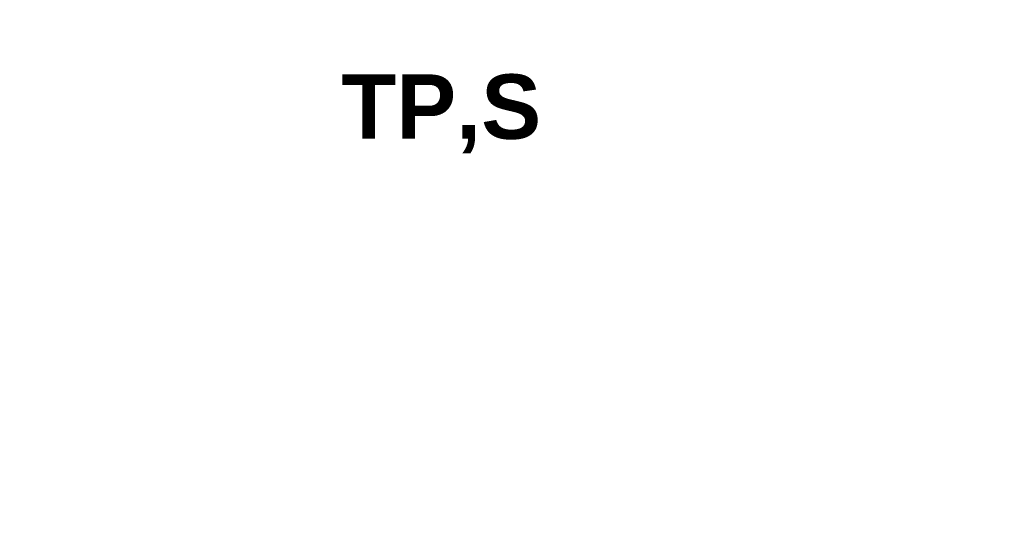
# Model space of a CAD drawing. Header units: millimetres. Extents: x -174 to 283928, y 1291 to 21053.
# Drawn here: x 9395.87 to 9417.47, y 20332.73 to 20343.9 of the extents above; entities that cross this region are included whole.
import ezdxf
from ezdxf.enums import TextEntityAlignment as Align

# ---------------------------------------------------------------- set-up
doc = ezdxf.new("R2010")
doc.units = ezdxf.units.MM
doc.layers.add('Serigraph', color=7, linetype='Continuous')
doc.styles.add('Arial', font='arial.ttf')
doc.styles.add('Arial Rounded', font='')
doc.styles.get('Arial Rounded').set_extended_font_data('Arial Rounded MT Bold')

# ---------------------------------------------------------------- blocks, each defined once
blk = doc.blocks.new('*U204')
at = {"ltscale": 2}
for points in [[(65.23404038639273, 2.999999999544229), (81.23404038639273, 2.999999999544229, -0.414213562373095), (83.23404038639273, 0.9999999995442295), (83.23404038639273, -1.000000000455771, -0.414213562373095), (81.23404038639273, -3.000000000455771), (65.23404038639273, -3.000000000455771, -0.414213562373095), (63.23404038639273, -1.000000000455771), (63.23404038639273, 0.9999999995442295, -0.414213562373095)], [(90.23404038639273, 2.999999999316344), (106.2340403863927, 2.999999999316344, -0.414213562373095), (108.2340403863927, 0.9999999993163442), (108.2340403863927, -1.000000000683656, -0.414213562373095), (106.2340403863927, -3.000000000683656), (90.23404038639273, -3.000000000683656, -0.414213562373095), (88.23404038639273, -1.000000000683656), (88.23404038639273, 0.9999999993163442, -0.414213562373095)]]:
    blk.add_lwpolyline(points, format="xyb", close=True, dxfattribs=at)
blk = doc.blocks.new('ZIOMB16V3_SERIGRAPH')
at = {"layer": 'Serigraph', "linetype": 'Continuous', "insert": (70.14308702804426, 5.63422161070698), "char_height": 1.430134759975059, "attachment_point": 5, "style": 'Arial Rounded'}
blk.add_mtext('TP,S', dxfattribs=at)
blk = doc.blocks.new('ZIOMB16V3_ATT_DEF')
blk.add_wipeout([(0, 45), (140, 45), (140, -45), (0, -45)])
at = {"layer": 'Serigraph'}
blk.add_blockref('ZIOMB16V3_SERIGRAPH', (0, 0), dxfattribs=at)
at = {"color": 3, "style": 'Arial', "flags": 2}
blk.add_attdef('REFERENCE', text='', height=2.5, dxfattribs=at).set_placement((34.24719890203415, 28.94404266689094), align=Align.CENTER)
at = {"color": 3, "style": 'Arial'}
blk.add_attdef('PHYSICAL_ADD.', text='', height=2.5, dxfattribs=at).set_placement((108.2450141619074, 28.95918338258548), align=Align.CENTER)

msp = doc.modelspace()

# ---------------------------------------------------------------- block references
at = {"color": 1}
msp.add_blockref('*U204', (9321.852798085147, 20336.17217098424), dxfattribs=at)

# ---------------------------------------------------------------- next in the draw order: block references
msp.add_blockref('ZIOMB16V3_ATT_DEF', (9335.08683847154, 20336.17217098424))

doc.saveas('drawing.dxf')
